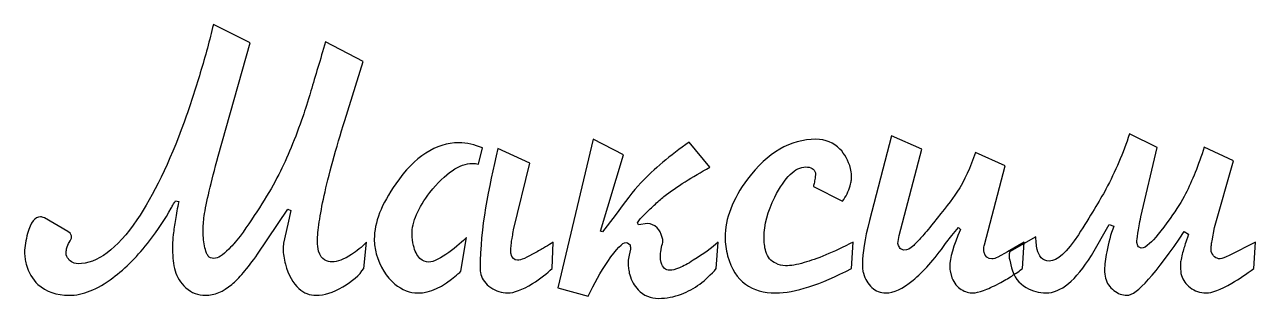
# Model space of a CAD drawing. Header units: millimetres. Extents: x -2390 to -1586, y -45 to 351.
# Drawn here: x -2309.8 to -2211.3, y -32.7 to -10.8 of the extents above; entities that cross this region are included whole.
import ezdxf

# ---------------------------------------------------------------- set-up
doc = ezdxf.new("R2010")
doc.units = ezdxf.units.MM
doc.header["$MEASUREMENT"] = 0
doc.layers.add('layer 1', color=7, linetype='Continuous')

msp = doc.modelspace()

# ---------------------------------------------------------------- linework, layer by layer
at = {"layer": 'layer 1', "color": 7}
for points, knots in [([(-2282.4696, -28.2293), (-2282.4696, -28.2293), (-2282.6979, -30.341), (-2282.6979, -30.341), (-2282.6979, -30.341), (-2283.0404, -30.8703), (-2283.6007, -31.358), (-2284.3686, -31.8094), (-2284.3686, -31.8094), (-2285.1417, -32.2608), (-2285.8525, -32.4839), (-2286.5011, -32.4839), (-2286.5011, -32.4839), (-2287.0355, -32.4839), (-2287.4973, -32.3075), (-2287.8864, -31.9495), (-2287.8864, -31.9495), (-2288.3585, -31.5344), (-2288.7217, -30.8806), (-2288.9656, -29.9882), (-2288.9656, -29.9882), (-2289.0849, -29.5628), (-2289.1472, -29.1581), (-2289.1472, -28.7741), (-2289.1472, -28.7741), (-2289.1472, -28.7015), (-2289.1472, -28.6237), (-2289.1472, -28.5458), (-2289.1472, -28.5458), (-2289.1264, -28.4421), (-2289.1161, -28.3642), (-2289.1161, -28.3175), (-2289.1161, -28.3175), (-2289.1161, -28.3175), (-2288.7684, -26.7973), (-2288.7684, -26.7973), (-2288.7684, -26.7973), (-2288.7684, -26.7973), (-2288.5401, -25.6974), (-2288.5401, -25.6974), (-2288.5401, -25.6974), (-2288.5401, -25.6974), (-2288.7684, -25.578), (-2288.7684, -25.578), (-2288.7684, -25.578), (-2288.7684, -25.578), (-2291.1863, -29.184), (-2291.1863, -29.184), (-2291.1863, -29.184), (-2291.6117, -29.7807), (-2291.9905, -30.2788), (-2292.3277, -30.6731), (-2292.3277, -30.6731), (-2292.6598, -31.0674), (-2292.9711, -31.3839), (-2293.2565, -31.6174), (-2293.2565, -31.6174), (-2293.9413, -32.1933), (-2294.647, -32.4839), (-2295.3682, -32.4839), (-2295.3682, -32.4839), (-2295.9545, -32.4839), (-2296.4733, -32.2815), (-2296.9195, -31.882), (-2296.9195, -31.882), (-2297.3657, -31.4825), (-2297.6563, -31.0311), (-2297.7964, -30.5226), (-2297.7964, -30.5226), (-2297.9313, -30.0142), (-2297.9987, -29.4486), (-2297.9987, -28.8208), (-2297.9987, -28.8208), (-2297.9987, -28.634), (-2297.9987, -28.4836), (-2297.9987, -28.3642), (-2297.9987, -28.3642), (-2297.9987, -28.2397), (-2297.978, -27.9907), (-2297.9365, -27.6171), (-2297.9365, -27.6171), (-2297.9001, -27.2435), (-2297.8431, -26.8388), (-2297.7704, -26.4134), (-2297.7704, -26.4134), (-2297.6978, -25.9879), (-2297.6096, -25.5106), (-2297.4954, -24.9866), (-2297.4954, -24.9866), (-2297.4954, -24.9866), (-2297.7549, -24.9243), (-2297.7549, -24.9243), (-2297.7549, -24.9243), (-2297.7964, -24.9762), (-2297.8483, -25.0592), (-2297.9157, -25.1733), (-2297.9157, -25.1733), (-2297.9832, -25.2927), (-2298.0454, -25.4068), (-2298.1077, -25.5158), (-2298.1077, -25.5158), (-2298.585, -26.3822), (-2299.1609, -27.2539), (-2299.8406, -28.1359), (-2299.8406, -28.1359), (-2300.2868, -28.7119), (-2300.759, -29.2515), (-2301.2623, -29.7548), (-2301.2623, -29.7548), (-2301.7655, -30.258), (-2302.2636, -30.6991), (-2302.7617, -31.0882), (-2302.7617, -31.0882), (-2304.0173, -32.0169), (-2305.1899, -32.4839), (-2306.2743, -32.4839), (-2306.2743, -32.4839), (-2307.2705, -32.4839), (-2308.1007, -32.1933), (-2308.77, -31.6174), (-2308.77, -31.6174), (-2309.2162, -31.2023), (-2309.5275, -30.6575), (-2309.7143, -29.9882), (-2309.7143, -29.9882), (-2309.7506, -29.8378), (-2309.7817, -29.6873), (-2309.8025, -29.542), (-2309.8025, -29.542), (-2309.8232, -29.3916), (-2309.8336, -29.2307), (-2309.8336, -29.0439), (-2309.8336, -29.0439), (-2309.8336, -28.5718), (-2309.7506, -28.0685), (-2309.5898, -27.5393), (-2309.5898, -27.5393), (-2309.3459, -26.6469), (-2309.0035, -26.2007), (-2308.5572, -26.2007), (-2308.5572, -26.2007), (-2308.4742, -26.2007), (-2308.3756, -26.2318), (-2308.2511, -26.294), (-2308.2511, -26.294), (-2308.2511, -26.294), (-2306.3677, -27.3732), (-2306.3677, -27.3732), (-2306.3677, -27.3732), (-2306.3677, -27.3732), (-2306.1809, -27.5133), (-2306.1809, -27.5133), (-2306.1809, -27.5133), (-2306.155, -27.5808), (-2306.1239, -27.6534), (-2306.0927, -27.7261), (-2306.0927, -27.7261), (-2306.0823, -27.7572), (-2306.0772, -27.7831), (-2306.0772, -27.8143), (-2306.0772, -27.8143), (-2306.0772, -27.9284), (-2306.1394, -28.0737), (-2306.2588, -28.2553), (-2306.2588, -28.2553), (-2306.3314, -28.3694), (-2306.3988, -28.5407), (-2306.4715, -28.7741), (-2306.4715, -28.7741), (-2306.5026, -28.8987), (-2306.5182, -28.9972), (-2306.5182, -29.0803), (-2306.5182, -29.0803), (-2306.5078, -29.1581), (-2306.5026, -29.2152), (-2306.5026, -29.2463), (-2306.5026, -29.2463), (-2306.3885, -29.5835), (-2306.1809, -29.8014), (-2305.88, -29.9), (-2305.88, -29.9), (-2305.88, -29.9), (-2305.5583, -29.9623), (-2305.5583, -29.9623), (-2305.5583, -29.9623), (-2304.0277, -29.9623), (-2302.4556, -28.7897), (-2300.842, -26.4497), (-2300.842, -26.4497), (-2299.5137, -24.4833), (-2298.2581, -21.8787), (-2297.07, -18.6307), (-2297.07, -18.6307), (-2296.603, -17.3128), (-2296.1724, -15.9897), (-2295.7729, -14.6667), (-2295.7729, -14.6667), (-2295.3682, -13.3384), (-2295.0257, -12.0517), (-2294.73, -10.8168), (-2294.73, -10.8168), (-2294.73, -10.8168), (-2291.7777, -12.2748), (-2291.7777, -12.2748), (-2291.7777, -12.2748), (-2291.7777, -12.2748), (-2294.3357, -21.3391), (-2294.3357, -21.3391), (-2294.3357, -21.3391), (-2294.922, -23.4871), (-2295.2955, -25.0851), (-2295.4616, -26.128), (-2295.4616, -26.128), (-2295.5186, -26.5535), (-2295.5498, -26.9685), (-2295.5498, -27.3629), (-2295.5498, -27.3629), (-2295.5498, -27.8298), (-2295.5031, -28.2709), (-2295.4149, -28.6859), (-2295.4149, -28.6859), (-2295.3526, -28.8883), (-2295.3059, -29.0284), (-2295.2748, -29.101), (-2295.2748, -29.101), (-2295.2488, -29.1788), (-2295.2021, -29.2567), (-2295.1399, -29.3397), (-2295.1399, -29.3397), (-2295.0413, -29.4694), (-2294.8856, -29.5368), (-2294.6833, -29.5368), (-2294.6833, -29.5368), (-2294.3772, -29.5368), (-2293.9828, -29.2878), (-2293.4951, -28.7897), (-2293.4951, -28.7897), (-2293.2824, -28.5666), (-2293.1527, -28.4265), (-2293.1008, -28.3642), (-2293.1008, -28.3642), (-2292.94, -28.1826), (-2292.7739, -27.9803), (-2292.5975, -27.7572), (-2292.5975, -27.7572), (-2291.29, -25.9516), (-2290.2575, -24.3017), (-2289.4948, -22.8022), (-2289.4948, -22.8022), (-2288.8255, -21.4843), (-2288.1769, -19.9278), (-2287.5491, -18.1326), (-2287.5491, -18.1326), (-2287.3987, -17.676), (-2287.1911, -17.0067), (-2286.9265, -16.1247), (-2286.9265, -16.1247), (-2286.5685, -14.9469), (-2286.1794, -13.6342), (-2285.7539, -12.1866), (-2285.7539, -12.1866), (-2285.7539, -12.1866), (-2282.7291, -13.7691), (-2282.7291, -13.7691), (-2282.7291, -13.7691), (-2282.7291, -13.7691), (-2284.2181, -18.4802), (-2284.2181, -18.4802), (-2284.2181, -18.4802), (-2284.5658, -19.5957), (-2284.8823, -20.6853), (-2285.1676, -21.7438), (-2285.1676, -21.7438), (-2285.4582, -22.8022), (-2285.6917, -23.7258), (-2285.8629, -24.5092), (-2285.8629, -24.5092), (-2286.0341, -25.2979), (-2286.1638, -25.9983), (-2286.2572, -26.6157), (-2286.2572, -26.6157), (-2286.3506, -27.2332), (-2286.3921, -27.7416), (-2286.3921, -28.1359), (-2286.3921, -28.1359), (-2286.3921, -28.4628), (-2286.361, -28.7326), (-2286.3039, -28.9454), (-2286.3039, -28.9454), (-2286.1898, -29.3085), (-2286.0341, -29.5472), (-2285.8318, -29.6562), (-2285.8318, -29.6562), (-2285.6087, -29.7599), (-2285.4115, -29.8118), (-2285.2403, -29.8118), (-2285.2403, -29.8118), (-2284.8044, -29.8118), (-2284.2804, -29.6147), (-2283.6734, -29.2152), (-2283.6734, -29.2152), (-2283.2635, -28.9557), (-2282.864, -28.6237), (-2282.4696, -28.2293)], [0, 0, 0, 0, 0.012987, 0.012987, 0.012987, 0.012987, 0.025974, 0.025974, 0.025974, 0.025974, 0.038961, 0.038961, 0.038961, 0.038961, 0.0519481, 0.0519481, 0.0519481, 0.0519481, 0.0649351, 0.0649351, 0.0649351, 0.0649351, 0.0779221, 0.0779221, 0.0779221, 0.0779221, 0.0909091, 0.0909091, 0.0909091, 0.0909091, 0.1038961, 0.1038961, 0.1038961, 0.1038961, 0.1168831, 0.1168831, 0.1168831, 0.1168831, 0.1298701, 0.1298701, 0.1298701, 0.1298701, 0.1428571, 0.1428571, 0.1428571, 0.1428571, 0.1558442, 0.1558442, 0.1558442, 0.1558442, 0.1688312, 0.1688312, 0.1688312, 0.1688312, 0.1818182, 0.1818182, 0.1818182, 0.1818182, 0.1948052, 0.1948052, 0.1948052, 0.1948052, 0.2077922, 0.2077922, 0.2077922, 0.2077922, 0.2207792, 0.2207792, 0.2207792, 0.2207792, 0.2337662, 0.2337662, 0.2337662, 0.2337662, 0.2467532, 0.2467532, 0.2467532, 0.2467532, 0.2597403, 0.2597403, 0.2597403, 0.2597403, 0.2727273, 0.2727273, 0.2727273, 0.2727273, 0.2857143, 0.2857143, 0.2857143, 0.2857143, 0.2987013, 0.2987013, 0.2987013, 0.2987013, 0.3116883, 0.3116883, 0.3116883, 0.3116883, 0.3246753, 0.3246753, 0.3246753, 0.3246753, 0.3376623, 0.3376623, 0.3376623, 0.3376623, 0.3506494, 0.3506494, 0.3506494, 0.3506494, 0.3636364, 0.3636364, 0.3636364, 0.3636364, 0.3766234, 0.3766234, 0.3766234, 0.3766234, 0.3896104, 0.3896104, 0.3896104, 0.3896104, 0.4025974, 0.4025974, 0.4025974, 0.4025974, 0.4155844, 0.4155844, 0.4155844, 0.4155844, 0.4285714, 0.4285714, 0.4285714, 0.4285714, 0.4415584, 0.4415584, 0.4415584, 0.4415584, 0.4545455, 0.4545455, 0.4545455, 0.4545455, 0.4675325, 0.4675325, 0.4675325, 0.4675325, 0.4805195, 0.4805195, 0.4805195, 0.4805195, 0.4935065, 0.4935065, 0.4935065, 0.4935065, 0.5064935, 0.5064935, 0.5064935, 0.5064935, 0.5194805, 0.5194805, 0.5194805, 0.5194805, 0.5324675, 0.5324675, 0.5324675, 0.5324675, 0.5454545, 0.5454545, 0.5454545, 0.5454545, 0.5584416, 0.5584416, 0.5584416, 0.5584416, 0.5714286, 0.5714286, 0.5714286, 0.5714286, 0.5844156, 0.5844156, 0.5844156, 0.5844156, 0.5974026, 0.5974026, 0.5974026, 0.5974026, 0.6103896, 0.6103896, 0.6103896, 0.6103896, 0.6233766, 0.6233766, 0.6233766, 0.6233766, 0.6363636, 0.6363636, 0.6363636, 0.6363636, 0.6493506, 0.6493506, 0.6493506, 0.6493506, 0.6623377, 0.6623377, 0.6623377, 0.6623377, 0.6753247, 0.6753247, 0.6753247, 0.6753247, 0.6883117, 0.6883117, 0.6883117, 0.6883117, 0.7012987, 0.7012987, 0.7012987, 0.7012987, 0.7142857, 0.7142857, 0.7142857, 0.7142857, 0.7272727, 0.7272727, 0.7272727, 0.7272727, 0.7402597, 0.7402597, 0.7402597, 0.7402597, 0.7532468, 0.7532468, 0.7532468, 0.7532468, 0.7662338, 0.7662338, 0.7662338, 0.7662338, 0.7792208, 0.7792208, 0.7792208, 0.7792208, 0.7922078, 0.7922078, 0.7922078, 0.7922078, 0.8051948, 0.8051948, 0.8051948, 0.8051948, 0.8181818, 0.8181818, 0.8181818, 0.8181818, 0.8311688, 0.8311688, 0.8311688, 0.8311688, 0.8441558, 0.8441558, 0.8441558, 0.8441558, 0.8571429, 0.8571429, 0.8571429, 0.8571429, 0.8701299, 0.8701299, 0.8701299, 0.8701299, 0.8831169, 0.8831169, 0.8831169, 0.8831169, 0.8961039, 0.8961039, 0.8961039, 0.8961039, 0.9090909, 0.9090909, 0.9090909, 0.9090909, 0.9220779, 0.9220779, 0.9220779, 0.9220779, 0.9350649, 0.9350649, 0.9350649, 0.9350649, 0.9480519, 0.9480519, 0.9480519, 0.9480519, 0.961039, 0.961039, 0.961039, 0.961039, 0.974026, 0.974026, 0.974026, 0.974026, 1, 1, 1, 1]), ([(-2221.4221, -19.5646), (-2221.4221, -19.5646), (-2219.1962, -20.6594), (-2219.1962, -20.6594), (-2219.1962, -20.6594), (-2219.1962, -20.6594), (-2220.5089, -26.2007), (-2220.5089, -26.2007), (-2220.5089, -26.2007), (-2220.6179, -26.7299), (-2220.7009, -27.1709), (-2220.7528, -27.5237), (-2220.7528, -27.5237), (-2220.7995, -27.8817), (-2220.8254, -28.1204), (-2220.8254, -28.2553), (-2220.8254, -28.2553), (-2220.8254, -28.2553), (-2220.7476, -28.5251), (-2220.7476, -28.5251), (-2220.7476, -28.5251), (-2220.7216, -28.5873), (-2220.6697, -28.6289), (-2220.5971, -28.6496), (-2220.5971, -28.6496), (-2220.5971, -28.6496), (-2220.4778, -28.7119), (-2220.4778, -28.7119), (-2220.4778, -28.7119), (-2220.3014, -28.7119), (-2220.0783, -28.5873), (-2219.8085, -28.3435), (-2219.8085, -28.3435), (-2219.4401, -28.0218), (-2218.8953, -27.3473), (-2218.1637, -26.3252), (-2218.1637, -26.3252), (-2217.6449, -25.5936), (-2217.235, -24.9399), (-2216.9289, -24.3639), (-2216.9289, -24.3639), (-2216.4048, -23.3211), (-2215.9067, -22.0706), (-2215.4398, -20.6231), (-2215.4398, -20.6231), (-2215.4398, -20.6231), (-2213.0946, -21.7178), (-2213.0946, -21.7178), (-2213.0946, -21.7178), (-2213.0946, -21.7178), (-2214.6044, -27.0671), (-2214.6044, -27.0671), (-2214.6044, -27.0671), (-2214.6044, -27.0671), (-2214.8172, -28.1308), (-2214.8172, -28.1308), (-2214.8172, -28.1308), (-2214.8379, -28.2657), (-2214.8535, -28.3798), (-2214.869, -28.4732), (-2214.869, -28.4732), (-2214.8846, -28.5718), (-2214.8898, -28.6756), (-2214.8898, -28.7845), (-2214.8898, -28.7845), (-2214.8898, -28.8779), (-2214.8846, -28.935), (-2214.8742, -28.9661), (-2214.8742, -28.9661), (-2214.7549, -29.3656), (-2214.5162, -29.5628), (-2214.1634, -29.5628), (-2214.1634, -29.5628), (-2214.0285, -29.5628), (-2213.7847, -29.4746), (-2213.4318, -29.3034), (-2213.4318, -29.3034), (-2213.4318, -29.3034), (-2211.3461, -28.2242), (-2211.3461, -28.2242), (-2211.3461, -28.2242), (-2211.3461, -28.2242), (-2211.481, -30.3359), (-2211.481, -30.3359), (-2211.481, -30.3359), (-2212.0517, -30.7717), (-2212.6328, -31.166), (-2213.2347, -31.524), (-2213.2347, -31.524), (-2214.1375, -32.0377), (-2214.8223, -32.2971), (-2215.2893, -32.2971), (-2215.2893, -32.2971), (-2215.7718, -32.2971), (-2216.2025, -32.1518), (-2216.5657, -31.8561), (-2216.5657, -31.8561), (-2216.9081, -31.6018), (-2217.1416, -31.2853), (-2217.2661, -30.8962), (-2217.2661, -30.8962), (-2217.318, -30.6731), (-2217.3439, -30.45), (-2217.3439, -30.2321), (-2217.3439, -30.2321), (-2217.3439, -30.0453), (-2217.3388, -29.9052), (-2217.3284, -29.8014), (-2217.3284, -29.8014), (-2217.318, -29.7029), (-2217.2869, -29.5472), (-2217.235, -29.3345), (-2217.235, -29.3345), (-2217.1416, -28.9765), (-2217.0534, -28.66), (-2216.96, -28.3746), (-2216.96, -28.3746), (-2216.9081, -28.2242), (-2216.8199, -27.9647), (-2216.685, -27.6015), (-2216.685, -27.6015), (-2216.685, -27.6015), (-2217.0378, -27.3732), (-2217.0378, -27.3732), (-2217.0378, -27.3732), (-2219.3207, -30.7821), (-2220.8462, -32.4839), (-2221.6192, -32.4839), (-2221.6192, -32.4839), (-2221.9928, -32.4839), (-2222.3404, -32.3542), (-2222.6673, -32.0896), (-2222.6673, -32.0896), (-2223.0149, -31.8353), (-2223.238, -31.5085), (-2223.3366, -31.1141), (-2223.3366, -31.1141), (-2223.3885, -30.9118), (-2223.4144, -30.6835), (-2223.4144, -30.4293), (-2223.4144, -30.4293), (-2223.4144, -30.0453), (-2223.3522, -29.568), (-2223.2329, -29.0024), (-2223.2329, -29.0024), (-2223.1187, -28.302), (-2222.9319, -27.6171), (-2222.6673, -26.9478), (-2222.6673, -26.9478), (-2222.6673, -26.9478), (-2223.0461, -26.8233), (-2223.0461, -26.8233), (-2223.0461, -26.8233), (-2223.0461, -26.8233), (-2224.4625, -29.3034), (-2224.4625, -29.3034), (-2224.4625, -29.3034), (-2225.7129, -31.3009), (-2226.9219, -32.2971), (-2228.0996, -32.2971), (-2228.0996, -32.2971), (-2228.66, -32.2971), (-2229.184, -32.1518), (-2229.6821, -31.8561), (-2229.6821, -31.8561), (-2230.2788, -31.5344), (-2230.6783, -31.0052), (-2230.8703, -30.2736), (-2230.8703, -30.2736), (-2230.8703, -30.2736), (-2231.0052, -29.6821), (-2231.0052, -29.6821), (-2231.0052, -29.6821), (-2231.0363, -29.5732), (-2231.0519, -29.4383), (-2231.0519, -29.2878), (-2231.0519, -29.2878), (-2231.0519, -29.2359), (-2231.0415, -29.1425), (-2231.0207, -28.9972), (-2231.0207, -28.9972), (-2231.0207, -28.9972), (-2228.9194, -27.8143), (-2228.9194, -27.8143), (-2228.9194, -27.8143), (-2228.9194, -27.8143), (-2228.8779, -28.2864), (-2228.8779, -28.2864), (-2228.8779, -28.2864), (-2228.8779, -28.4473), (-2228.8571, -28.6237), (-2228.8156, -28.8156), (-2228.8156, -28.8156), (-2228.743, -29.0595), (-2228.6392, -29.2826), (-2228.494, -29.485), (-2228.494, -29.485), (-2228.3227, -29.6562), (-2228.1048, -29.7444), (-2227.8402, -29.7444), (-2227.8402, -29.7444), (-2227.202, -29.7444), (-2226.4238, -29.0387), (-2225.5106, -27.6327), (-2225.5106, -27.6327), (-2224.5611, -26.1436), (-2223.8243, -24.9295), (-2223.3055, -23.9852), (-2223.3055, -23.9852), (-2222.5584, -22.5791), (-2221.9254, -21.1056), (-2221.4221, -19.5646)], [0, 0, 0, 0, 0.0185185, 0.0185185, 0.0185185, 0.0185185, 0.037037, 0.037037, 0.037037, 0.037037, 0.0555556, 0.0555556, 0.0555556, 0.0555556, 0.0740741, 0.0740741, 0.0740741, 0.0740741, 0.0925926, 0.0925926, 0.0925926, 0.0925926, 0.1111111, 0.1111111, 0.1111111, 0.1111111, 0.1296296, 0.1296296, 0.1296296, 0.1296296, 0.1481481, 0.1481481, 0.1481481, 0.1481481, 0.1666667, 0.1666667, 0.1666667, 0.1666667, 0.1851852, 0.1851852, 0.1851852, 0.1851852, 0.2037037, 0.2037037, 0.2037037, 0.2037037, 0.2222222, 0.2222222, 0.2222222, 0.2222222, 0.2407407, 0.2407407, 0.2407407, 0.2407407, 0.2592593, 0.2592593, 0.2592593, 0.2592593, 0.2777778, 0.2777778, 0.2777778, 0.2777778, 0.2962963, 0.2962963, 0.2962963, 0.2962963, 0.3148148, 0.3148148, 0.3148148, 0.3148148, 0.3333333, 0.3333333, 0.3333333, 0.3333333, 0.3518519, 0.3518519, 0.3518519, 0.3518519, 0.3703704, 0.3703704, 0.3703704, 0.3703704, 0.3888889, 0.3888889, 0.3888889, 0.3888889, 0.4074074, 0.4074074, 0.4074074, 0.4074074, 0.4259259, 0.4259259, 0.4259259, 0.4259259, 0.4444444, 0.4444444, 0.4444444, 0.4444444, 0.462963, 0.462963, 0.462963, 0.462963, 0.4814815, 0.4814815, 0.4814815, 0.4814815, 0.5, 0.5, 0.5, 0.5, 0.5185185, 0.5185185, 0.5185185, 0.5185185, 0.537037, 0.537037, 0.537037, 0.537037, 0.5555556, 0.5555556, 0.5555556, 0.5555556, 0.5740741, 0.5740741, 0.5740741, 0.5740741, 0.5925926, 0.5925926, 0.5925926, 0.5925926, 0.6111111, 0.6111111, 0.6111111, 0.6111111, 0.6296296, 0.6296296, 0.6296296, 0.6296296, 0.6481481, 0.6481481, 0.6481481, 0.6481481, 0.6666667, 0.6666667, 0.6666667, 0.6666667, 0.6851852, 0.6851852, 0.6851852, 0.6851852, 0.7037037, 0.7037037, 0.7037037, 0.7037037, 0.7222222, 0.7222222, 0.7222222, 0.7222222, 0.7407407, 0.7407407, 0.7407407, 0.7407407, 0.7592593, 0.7592593, 0.7592593, 0.7592593, 0.7777778, 0.7777778, 0.7777778, 0.7777778, 0.7962963, 0.7962963, 0.7962963, 0.7962963, 0.8148148, 0.8148148, 0.8148148, 0.8148148, 0.8333333, 0.8333333, 0.8333333, 0.8333333, 0.8518519, 0.8518519, 0.8518519, 0.8518519, 0.8703704, 0.8703704, 0.8703704, 0.8703704, 0.8888889, 0.8888889, 0.8888889, 0.8888889, 0.9074074, 0.9074074, 0.9074074, 0.9074074, 0.9259259, 0.9259259, 0.9259259, 0.9259259, 0.9444444, 0.9444444, 0.9444444, 0.9444444, 0.962963, 0.962963, 0.962963, 0.962963, 1, 1, 1, 1]), ([(-2273.5242, -21.9869), (-2273.6845, -21.9496), (-2273.844, -21.9305), (-2274.002, -21.9305), (-2274.002, -21.9305), (-2275.0242, -21.9305), (-2276.1553, -22.7036), (-2277.4057, -24.255), (-2277.4057, -24.255), (-2278.3552, -25.4743), (-2278.8325, -26.595), (-2278.8325, -27.6327), (-2278.8325, -27.6327), (-2278.8325, -27.9025), (-2278.791, -28.193), (-2278.7132, -28.4991), (-2278.7132, -28.4991), (-2278.6613, -28.7222), (-2278.5938, -28.9194), (-2278.5056, -29.0906), (-2278.5056, -29.0906), (-2278.4174, -29.2618), (-2278.3188, -29.4071), (-2278.2099, -29.5316), (-2278.2099, -29.5316), (-2277.9764, -29.734), (-2277.7325, -29.8326), (-2277.4783, -29.8326), (-2277.4783, -29.8326), (-2276.7665, -29.8326), (-2274.9709, -28.4246), (-2274.4679, -27.8463), (-2274.4679, -27.8463), (-2274.4679, -27.8463), (-2274.9281, -30.5579), (-2274.9281, -30.5579), (-2274.9281, -30.5579), (-2275.0774, -30.705), (-2275.0848, -30.7161), (-2275.2628, -30.8703), (-2275.2628, -30.8703), (-2276.3641, -31.8242), (-2277.4057, -32.2971), (-2278.3655, -32.2971), (-2278.3655, -32.2971), (-2278.9985, -32.2971), (-2279.6108, -32.0584), (-2280.2074, -31.5811), (-2280.2074, -31.5811), (-2280.8975, -31.0155), (-2281.3956, -30.2061), (-2281.7017, -29.1529), (-2281.7017, -29.1529), (-2281.8003, -28.7897), (-2281.8522, -28.4006), (-2281.8522, -27.9959), (-2281.8522, -27.9959), (-2281.8522, -26.6624), (-2281.2815, -25.1837), (-2280.1348, -23.5597), (-2280.1348, -23.5597), (-2278.6146, -21.3754), (-2276.9335, -20.2806), (-2275.0968, -20.2806), (-2275.0968, -20.2806), (-2274.4409, -20.2806), (-2273.8106, -20.4143), (-2273.206, -20.6868), (-2273.206, -20.6868), (-2273.206, -20.6868), (-2273.5242, -21.9869), (-2273.5242, -21.9869)], [0, 0, 0, 0, 0.0526316, 0.0526316, 0.0526316, 0.0526316, 0.1052632, 0.1052632, 0.1052632, 0.1052632, 0.1578947, 0.1578947, 0.1578947, 0.1578947, 0.2105263, 0.2105263, 0.2105263, 0.2105263, 0.2631579, 0.2631579, 0.2631579, 0.2631579, 0.3157895, 0.3157895, 0.3157895, 0.3157895, 0.3684211, 0.3684211, 0.3684211, 0.3684211, 0.4210526, 0.4210526, 0.4210526, 0.4210526, 0.4736842, 0.4736842, 0.4736842, 0.4736842, 0.5263158, 0.5263158, 0.5263158, 0.5263158, 0.5789474, 0.5789474, 0.5789474, 0.5789474, 0.6315789, 0.6315789, 0.6315789, 0.6315789, 0.6842105, 0.6842105, 0.6842105, 0.6842105, 0.7368421, 0.7368421, 0.7368421, 0.7368421, 0.7894737, 0.7894737, 0.7894737, 0.7894737, 0.8421053, 0.8421053, 0.8421053, 0.8421053, 0.8947368, 0.8947368, 0.8947368, 0.8947368, 1, 1, 1, 1]), ([(-2264.3411, -20.0004), (-2264.3411, -20.0004), (-2261.9025, -21.2457), (-2261.9025, -21.2457), (-2261.9025, -21.2457), (-2261.9025, -21.2457), (-2263.76, -27.3421), (-2263.76, -27.3421), (-2263.76, -27.3421), (-2263.76, -27.3421), (-2263.5784, -27.4044), (-2263.5784, -27.4044), (-2263.5784, -27.4044), (-2263.5784, -27.4044), (-2262.5718, -26.0969), (-2262.5718, -26.0969), (-2262.5718, -26.0969), (-2261.8195, -25.0229), (-2261.1346, -24.1512), (-2260.5172, -23.4819), (-2260.5172, -23.4819), (-2259.4691, -22.3819), (-2258.1824, -21.2924), (-2256.6466, -20.2184), (-2256.6466, -20.2184), (-2256.6466, -20.2184), (-2255.0019, -22.2367), (-2255.0019, -22.2367), (-2255.0019, -22.2367), (-2256.4131, -23.0097), (-2257.6376, -23.788), (-2258.6753, -24.5767), (-2258.6753, -24.5767), (-2258.9192, -24.779), (-2259.1838, -25.0125), (-2259.4639, -25.2771), (-2259.4639, -25.2771), (-2259.7493, -25.5365), (-2260.0295, -25.8115), (-2260.3045, -26.0969), (-2260.3045, -26.0969), (-2260.4964, -26.2473), (-2260.6521, -26.4445), (-2260.7766, -26.6884), (-2260.7766, -26.6884), (-2260.7766, -26.6884), (-2260.7144, -26.8544), (-2260.7144, -26.8544), (-2260.7144, -26.8544), (-2260.7144, -26.8544), (-2259.9828, -26.7506), (-2259.9828, -26.7506), (-2259.9828, -26.7506), (-2259.6974, -26.7506), (-2259.4432, -26.8596), (-2259.2201, -27.0827), (-2259.2201, -27.0827), (-2259.0385, -27.2747), (-2258.9036, -27.5289), (-2258.8102, -27.8454), (-2258.8102, -27.8454), (-2258.7791, -27.9647), (-2258.7635, -28.0789), (-2258.7635, -28.1775), (-2258.7635, -28.1775), (-2258.7635, -28.2293), (-2258.7739, -28.2968), (-2258.7946, -28.3746), (-2258.7946, -28.3746), (-2258.8569, -28.5251), (-2258.9036, -28.7326), (-2258.9347, -28.9972), (-2258.9347, -28.9972), (-2258.9555, -29.0803), (-2258.9607, -29.1581), (-2258.9607, -29.2255), (-2258.9607, -29.2255), (-2258.9607, -29.3085), (-2258.9607, -29.3656), (-2258.9607, -29.4071), (-2258.9607, -29.4071), (-2258.9607, -29.4071), (-2258.9607, -29.6199), (-2258.9607, -29.6199), (-2258.9607, -29.6199), (-2258.9607, -29.6199), (-2258.888, -29.8637), (-2258.888, -29.8637), (-2258.888, -29.8637), (-2258.7739, -30.2788), (-2258.5508, -30.4863), (-2258.2187, -30.4863), (-2258.2187, -30.4863), (-2258.0112, -30.4863), (-2257.7569, -30.4241), (-2257.4404, -30.2892), (-2257.4404, -30.2892), (-2257.1239, -30.1595), (-2256.7556, -29.9571), (-2256.3301, -29.6821), (-2256.3301, -29.6821), (-2255.5051, -29.184), (-2254.841, -28.7015), (-2254.3325, -28.2242), (-2254.3325, -28.2242), (-2254.3325, -28.2242), (-2254.483, -30.3359), (-2254.483, -30.3359), (-2254.483, -30.3359), (-2255.3184, -31.3165), (-2256.2471, -32.0014), (-2257.2744, -32.3853), (-2257.2744, -32.3853), (-2257.8815, -32.6188), (-2258.4885, -32.7329), (-2259.1007, -32.7329), (-2259.1007, -32.7329), (-2259.7493, -32.7329), (-2260.2993, -32.5046), (-2260.7455, -32.0481), (-2260.7455, -32.0481), (-2261.0412, -31.7264), (-2261.2643, -31.3217), (-2261.4148, -30.834), (-2261.4148, -30.834), (-2261.4563, -30.6731), (-2261.4874, -30.5175), (-2261.5082, -30.3722), (-2261.5082, -30.3722), (-2261.529, -30.2269), (-2261.5393, -30.0712), (-2261.5393, -29.9104), (-2261.5393, -29.9104), (-2261.5393, -29.7444), (-2261.5238, -29.5783), (-2261.4926, -29.4071), (-2261.4926, -29.4071), (-2261.4926, -29.4071), (-2261.3681, -28.9038), (-2261.3681, -28.9038), (-2261.3681, -28.9038), (-2261.3577, -28.8883), (-2261.3525, -28.826), (-2261.3525, -28.7222), (-2261.3525, -28.7222), (-2261.3525, -28.6652), (-2261.3577, -28.6081), (-2261.3681, -28.5562), (-2261.3681, -28.5562), (-2261.3681, -28.5562), (-2261.3837, -28.4369), (-2261.3837, -28.4369), (-2261.3837, -28.4369), (-2261.3837, -28.4369), (-2261.5964, -28.2812), (-2261.5964, -28.2812), (-2261.5964, -28.2812), (-2261.5964, -28.2812), (-2261.7054, -28.2553), (-2261.7054, -28.2553), (-2261.7054, -28.2553), (-2261.9803, -28.2553), (-2262.4681, -28.7586), (-2263.1685, -29.7755), (-2263.1685, -29.7755), (-2263.7444, -30.6264), (-2264.2685, -31.55), (-2264.7354, -32.5461), (-2264.7354, -32.5461), (-2264.7354, -32.5461), (-2267.1584, -31.8924), (-2267.1584, -31.8924), (-2267.1584, -31.8924), (-2267.1584, -31.8924), (-2264.3411, -20.0004), (-2264.3411, -20.0004)], [0, 0, 0, 0, 0.0222222, 0.0222222, 0.0222222, 0.0222222, 0.0444444, 0.0444444, 0.0444444, 0.0444444, 0.0666667, 0.0666667, 0.0666667, 0.0666667, 0.0888889, 0.0888889, 0.0888889, 0.0888889, 0.1111111, 0.1111111, 0.1111111, 0.1111111, 0.1333333, 0.1333333, 0.1333333, 0.1333333, 0.1555556, 0.1555556, 0.1555556, 0.1555556, 0.1777778, 0.1777778, 0.1777778, 0.1777778, 0.2, 0.2, 0.2, 0.2, 0.2222222, 0.2222222, 0.2222222, 0.2222222, 0.2444444, 0.2444444, 0.2444444, 0.2444444, 0.2666667, 0.2666667, 0.2666667, 0.2666667, 0.2888889, 0.2888889, 0.2888889, 0.2888889, 0.3111111, 0.3111111, 0.3111111, 0.3111111, 0.3333333, 0.3333333, 0.3333333, 0.3333333, 0.3555556, 0.3555556, 0.3555556, 0.3555556, 0.3777778, 0.3777778, 0.3777778, 0.3777778, 0.4, 0.4, 0.4, 0.4, 0.4222222, 0.4222222, 0.4222222, 0.4222222, 0.4444444, 0.4444444, 0.4444444, 0.4444444, 0.4666667, 0.4666667, 0.4666667, 0.4666667, 0.4888889, 0.4888889, 0.4888889, 0.4888889, 0.5111111, 0.5111111, 0.5111111, 0.5111111, 0.5333333, 0.5333333, 0.5333333, 0.5333333, 0.5555556, 0.5555556, 0.5555556, 0.5555556, 0.5777778, 0.5777778, 0.5777778, 0.5777778, 0.6, 0.6, 0.6, 0.6, 0.6222222, 0.6222222, 0.6222222, 0.6222222, 0.6444444, 0.6444444, 0.6444444, 0.6444444, 0.6666667, 0.6666667, 0.6666667, 0.6666667, 0.6888889, 0.6888889, 0.6888889, 0.6888889, 0.7111111, 0.7111111, 0.7111111, 0.7111111, 0.7333333, 0.7333333, 0.7333333, 0.7333333, 0.7555556, 0.7555556, 0.7555556, 0.7555556, 0.7777778, 0.7777778, 0.7777778, 0.7777778, 0.8, 0.8, 0.8, 0.8, 0.8222222, 0.8222222, 0.8222222, 0.8222222, 0.8444444, 0.8444444, 0.8444444, 0.8444444, 0.8666667, 0.8666667, 0.8666667, 0.8666667, 0.8888889, 0.8888889, 0.8888889, 0.8888889, 0.9111111, 0.9111111, 0.9111111, 0.9111111, 0.9333333, 0.9333333, 0.9333333, 0.9333333, 0.9555556, 0.9555556, 0.9555556, 0.9555556, 1, 1, 1, 1]), ([(-2244.3915, -24.9606), (-2244.3915, -24.9606), (-2246.7159, -23.7776), (-2246.7159, -23.7776), (-2246.7159, -23.7776), (-2246.6899, -23.6739), (-2246.6588, -23.5597), (-2246.6329, -23.4352), (-2246.6329, -23.4352), (-2246.6069, -23.3055), (-2246.5862, -23.1602), (-2246.5654, -22.9838), (-2246.5654, -22.9838), (-2246.555, -22.8748), (-2246.5499, -22.7918), (-2246.5499, -22.7451), (-2246.5499, -22.7451), (-2246.5499, -22.714), (-2246.5499, -22.6932), (-2246.5499, -22.6829), (-2246.5499, -22.6829), (-2246.6433, -22.3664), (-2246.9027, -22.2107), (-2247.3385, -22.2107), (-2247.3385, -22.2107), (-2248.1583, -22.2107), (-2248.9832, -23.0201), (-2249.8134, -24.6389), (-2249.8134, -24.6389), (-2250.3789, -25.7856), (-2250.6643, -26.8492), (-2250.6643, -27.8298), (-2250.6643, -27.8298), (-2250.6643, -28.2242), (-2250.6176, -28.6029), (-2250.5294, -28.9713), (-2250.5294, -28.9713), (-2250.3841, -29.4331), (-2250.1195, -29.7548), (-2249.72, -29.926), (-2249.72, -29.926), (-2249.4813, -30.0557), (-2249.2219, -30.1231), (-2248.9469, -30.1231), (-2248.9469, -30.1231), (-2248.7446, -30.1231), (-2248.5163, -30.1024), (-2248.2672, -30.0609), (-2248.2672, -30.0609), (-2248.013, -30.0194), (-2247.738, -29.9571), (-2247.4423, -29.8637), (-2247.4423, -29.8637), (-2246.4617, -29.5991), (-2245.1542, -29.0543), (-2243.525, -28.2242), (-2243.525, -28.2242), (-2243.525, -28.2242), (-2243.6651, -30.3359), (-2243.6651, -30.3359), (-2243.6651, -30.3359), (-2246.1867, -31.6434), (-2248.2102, -32.2971), (-2249.7304, -32.2971), (-2249.7304, -32.2971), (-2250.6851, -32.2971), (-2251.4893, -32.0636), (-2252.1482, -31.5967), (-2252.1482, -31.5967), (-2252.8071, -31.1297), (-2253.2845, -30.3774), (-2253.5802, -29.3345), (-2253.5802, -29.3345), (-2253.7099, -28.8053), (-2253.7774, -28.3124), (-2253.7774, -27.861), (-2253.7774, -27.861), (-2253.7774, -26.3511), (-2253.1807, -24.7894), (-2251.9822, -23.1758), (-2251.9822, -23.1758), (-2250.3789, -21.0589), (-2248.5578, -20.0004), (-2246.5084, -20.0004), (-2246.5084, -20.0004), (-2245.7456, -20.0004), (-2245.1075, -20.2599), (-2244.5886, -20.7787), (-2244.5886, -20.7787), (-2244.2047, -21.173), (-2243.9193, -21.6971), (-2243.7377, -22.3456), (-2243.7377, -22.3456), (-2243.691, -22.4961), (-2243.6651, -22.6932), (-2243.6651, -22.9371), (-2243.6651, -22.9371), (-2243.6651, -23.1083), (-2243.6703, -23.238), (-2243.6806, -23.3262), (-2243.6806, -23.3262), (-2243.6858, -23.4144), (-2243.7221, -23.539), (-2243.7844, -23.7154), (-2243.7844, -23.7154), (-2243.8986, -24.1616), (-2244.1009, -24.5767), (-2244.3915, -24.9606)], [0, 0, 0, 0, 0.0357143, 0.0357143, 0.0357143, 0.0357143, 0.0714286, 0.0714286, 0.0714286, 0.0714286, 0.1071429, 0.1071429, 0.1071429, 0.1071429, 0.1428571, 0.1428571, 0.1428571, 0.1428571, 0.1785714, 0.1785714, 0.1785714, 0.1785714, 0.2142857, 0.2142857, 0.2142857, 0.2142857, 0.25, 0.25, 0.25, 0.25, 0.2857143, 0.2857143, 0.2857143, 0.2857143, 0.3214286, 0.3214286, 0.3214286, 0.3214286, 0.3571429, 0.3571429, 0.3571429, 0.3571429, 0.3928571, 0.3928571, 0.3928571, 0.3928571, 0.4285714, 0.4285714, 0.4285714, 0.4285714, 0.4642857, 0.4642857, 0.4642857, 0.4642857, 0.5, 0.5, 0.5, 0.5, 0.5357143, 0.5357143, 0.5357143, 0.5357143, 0.5714286, 0.5714286, 0.5714286, 0.5714286, 0.6071429, 0.6071429, 0.6071429, 0.6071429, 0.6428571, 0.6428571, 0.6428571, 0.6428571, 0.6785714, 0.6785714, 0.6785714, 0.6785714, 0.7142857, 0.7142857, 0.7142857, 0.7142857, 0.75, 0.75, 0.75, 0.75, 0.7857143, 0.7857143, 0.7857143, 0.7857143, 0.8214286, 0.8214286, 0.8214286, 0.8214286, 0.8571429, 0.8571429, 0.8571429, 0.8571429, 0.8928571, 0.8928571, 0.8928571, 0.8928571, 0.9285714, 0.9285714, 0.9285714, 0.9285714, 1, 1, 1, 1]), ([(-2233.7551, -21.0641), (-2233.7551, -21.0641), (-2231.3788, -22.1121), (-2231.3788, -22.1121), (-2231.3788, -22.1121), (-2231.3788, -22.1121), (-2233.0235, -28.4369), (-2233.0235, -28.4369), (-2233.0235, -28.4369), (-2233.0443, -28.4888), (-2233.0599, -28.551), (-2233.0702, -28.634), (-2233.0702, -28.634), (-2233.0806, -28.7171), (-2233.0806, -28.7741), (-2233.0806, -28.8156), (-2233.0806, -28.8156), (-2233.0806, -28.8779), (-2233.0754, -28.9557), (-2233.0547, -29.0595), (-2233.0547, -29.0595), (-2232.9613, -29.3916), (-2232.7537, -29.5628), (-2232.4269, -29.5628), (-2232.4269, -29.5628), (-2232.2868, -29.5628), (-2232.1259, -29.5213), (-2231.9547, -29.4383), (-2231.9547, -29.4383), (-2231.9547, -29.4383), (-2231.1764, -28.9972), (-2231.1764, -28.9972), (-2231.1764, -28.9972), (-2231.1764, -28.9972), (-2229.8378, -28.2242), (-2229.8378, -28.2242), (-2229.8378, -28.2242), (-2229.8378, -28.2242), (-2229.9727, -30.3359), (-2229.9727, -30.3359), (-2229.9727, -30.3359), (-2230.2062, -30.5175), (-2230.4968, -30.7198), (-2230.8444, -30.9429), (-2230.8444, -30.9429), (-2231.1297, -31.1245), (-2231.4722, -31.3269), (-2231.8769, -31.55), (-2231.8769, -31.55), (-2232.349, -31.7834), (-2232.7537, -31.965), (-2233.1066, -32.0999), (-2233.1066, -32.0999), (-2233.4542, -32.2296), (-2233.7344, -32.2971), (-2233.9367, -32.2971), (-2233.9367, -32.2971), (-2234.2636, -32.2971), (-2234.5749, -32.2037), (-2234.881, -32.0221), (-2234.881, -32.0221), (-2235.0418, -31.9339), (-2235.1871, -31.8094), (-2235.3168, -31.6485), (-2235.3168, -31.6485), (-2235.4414, -31.4929), (-2235.5451, -31.3061), (-2235.6281, -31.083), (-2235.6281, -31.083), (-2235.6281, -31.083), (-2235.7786, -30.5175), (-2235.7786, -30.5175), (-2235.7786, -30.5175), (-2235.7994, -30.3774), (-2235.8097, -30.2632), (-2235.8097, -30.1854), (-2235.8097, -30.1854), (-2235.8097, -29.5161), (-2235.5192, -28.5251), (-2234.9433, -27.2176), (-2234.9433, -27.2176), (-2234.9433, -27.2176), (-2235.1093, -27.0671), (-2235.1093, -27.0671), (-2235.1093, -27.0671), (-2235.1093, -27.0671), (-2235.6437, -27.6897), (-2235.6437, -27.6897), (-2235.6437, -27.6897), (-2235.6437, -27.6897), (-2236.1314, -28.3435), (-2236.1314, -28.3435), (-2236.1314, -28.3435), (-2237.055, -29.6302), (-2237.9266, -30.6108), (-2238.7412, -31.2853), (-2238.7412, -31.2853), (-2239.561, -31.9598), (-2240.2874, -32.2971), (-2240.9308, -32.2971), (-2240.9308, -32.2971), (-2241.3458, -32.2971), (-2241.7142, -32.1518), (-2242.0359, -31.8613), (-2242.0359, -31.8613), (-2242.3524, -31.5759), (-2242.5807, -31.192), (-2242.7104, -30.7146), (-2242.7104, -30.7146), (-2242.7415, -30.6264), (-2242.7623, -30.5226), (-2242.7727, -30.4033), (-2242.7727, -30.4033), (-2242.783, -30.2892), (-2242.7882, -30.1335), (-2242.7882, -29.9415), (-2242.7882, -29.9415), (-2242.7882, -29.1581), (-2242.6066, -28.0114), (-2242.2383, -26.5016), (-2242.2383, -26.5016), (-2242.2383, -26.5016), (-2240.4586, -19.7203), (-2240.4586, -19.7203), (-2240.4586, -19.7203), (-2240.4586, -19.7203), (-2238.0356, -20.7995), (-2238.0356, -20.7995), (-2238.0356, -20.7995), (-2238.0356, -20.7995), (-2239.8464, -27.6897), (-2239.8464, -27.6897), (-2239.8464, -27.6897), (-2239.8464, -27.6897), (-2239.9553, -28.3435), (-2239.9553, -28.3435), (-2239.9553, -28.3435), (-2239.9553, -28.3435), (-2239.8931, -28.4991), (-2239.8931, -28.4991), (-2239.8931, -28.4991), (-2239.8619, -28.6185), (-2239.7945, -28.7171), (-2239.6959, -28.7845), (-2239.6959, -28.7845), (-2239.6959, -28.7845), (-2239.4676, -28.8779), (-2239.4676, -28.8779), (-2239.4676, -28.8779), (-2239.2134, -28.8779), (-2238.954, -28.7482), (-2238.6893, -28.4991), (-2238.6893, -28.4991), (-2238.487, -28.302), (-2238.2743, -28.0841), (-2238.0512, -27.8298), (-2238.0512, -27.8298), (-2237.8281, -27.5756), (-2237.5116, -27.1968), (-2237.1069, -26.6884), (-2237.1069, -26.6884), (-2236.2611, -25.6455), (-2235.6385, -24.8309), (-2235.2286, -24.2394), (-2235.2286, -24.2394), (-2234.6112, -23.2795), (-2234.1183, -22.2211), (-2233.7551, -21.0641)], [0, 0, 0, 0, 0.0232558, 0.0232558, 0.0232558, 0.0232558, 0.0465116, 0.0465116, 0.0465116, 0.0465116, 0.0697674, 0.0697674, 0.0697674, 0.0697674, 0.0930233, 0.0930233, 0.0930233, 0.0930233, 0.1162791, 0.1162791, 0.1162791, 0.1162791, 0.1395349, 0.1395349, 0.1395349, 0.1395349, 0.1627907, 0.1627907, 0.1627907, 0.1627907, 0.1860465, 0.1860465, 0.1860465, 0.1860465, 0.2093023, 0.2093023, 0.2093023, 0.2093023, 0.2325581, 0.2325581, 0.2325581, 0.2325581, 0.255814, 0.255814, 0.255814, 0.255814, 0.2790698, 0.2790698, 0.2790698, 0.2790698, 0.3023256, 0.3023256, 0.3023256, 0.3023256, 0.3255814, 0.3255814, 0.3255814, 0.3255814, 0.3488372, 0.3488372, 0.3488372, 0.3488372, 0.372093, 0.372093, 0.372093, 0.372093, 0.3953488, 0.3953488, 0.3953488, 0.3953488, 0.4186047, 0.4186047, 0.4186047, 0.4186047, 0.4418605, 0.4418605, 0.4418605, 0.4418605, 0.4651163, 0.4651163, 0.4651163, 0.4651163, 0.4883721, 0.4883721, 0.4883721, 0.4883721, 0.5116279, 0.5116279, 0.5116279, 0.5116279, 0.5348837, 0.5348837, 0.5348837, 0.5348837, 0.5581395, 0.5581395, 0.5581395, 0.5581395, 0.5813953, 0.5813953, 0.5813953, 0.5813953, 0.6046512, 0.6046512, 0.6046512, 0.6046512, 0.627907, 0.627907, 0.627907, 0.627907, 0.6511628, 0.6511628, 0.6511628, 0.6511628, 0.6744186, 0.6744186, 0.6744186, 0.6744186, 0.6976744, 0.6976744, 0.6976744, 0.6976744, 0.7209302, 0.7209302, 0.7209302, 0.7209302, 0.744186, 0.744186, 0.744186, 0.744186, 0.7674419, 0.7674419, 0.7674419, 0.7674419, 0.7906977, 0.7906977, 0.7906977, 0.7906977, 0.8139535, 0.8139535, 0.8139535, 0.8139535, 0.8372093, 0.8372093, 0.8372093, 0.8372093, 0.8604651, 0.8604651, 0.8604651, 0.8604651, 0.8837209, 0.8837209, 0.8837209, 0.8837209, 0.9069767, 0.9069767, 0.9069767, 0.9069767, 0.9302326, 0.9302326, 0.9302326, 0.9302326, 0.9534884, 0.9534884, 0.9534884, 0.9534884, 1, 1, 1, 1]), ([(-2271.963, -20.7216), (-2271.963, -20.7216), (-2269.3947, -21.8994), (-2269.3947, -21.8994), (-2269.3947, -21.8994), (-2269.3947, -21.8994), (-2270.7022, -27.2487), (-2270.7022, -27.2487), (-2270.7022, -27.2487), (-2270.7437, -27.4511), (-2270.7748, -27.6327), (-2270.7904, -27.7831), (-2270.7904, -27.7831), (-2270.8423, -27.9855), (-2270.8734, -28.1411), (-2270.8838, -28.2553), (-2270.8838, -28.2553), (-2270.9149, -28.6289), (-2270.9305, -28.8883), (-2270.9305, -29.0284), (-2270.9305, -29.0284), (-2270.9305, -29.0699), (-2270.9305, -29.101), (-2270.9305, -29.1218), (-2270.9305, -29.1218), (-2270.8371, -29.4953), (-2270.6555, -29.6821), (-2270.3805, -29.6821), (-2270.3805, -29.6821), (-2270.147, -29.6821), (-2269.6645, -29.4746), (-2268.9225, -29.0595), (-2268.9225, -29.0595), (-2268.6164, -28.8883), (-2268.3622, -28.7378), (-2268.1546, -28.6185), (-2268.1546, -28.6185), (-2267.9471, -28.4991), (-2267.7396, -28.3642), (-2267.5268, -28.2242), (-2267.5268, -28.2242), (-2267.5268, -28.2242), (-2267.6306, -30.3359), (-2267.6306, -30.3359), (-2267.6306, -30.3359), (-2268.0249, -30.7302), (-2268.549, -31.1349), (-2269.1975, -31.55), (-2269.1975, -31.55), (-2270.0173, -32.0481), (-2270.6762, -32.2971), (-2271.1743, -32.2971), (-2271.1743, -32.2971), (-2271.662, -32.2971), (-2272.1134, -32.1518), (-2272.5337, -31.8665), (-2272.5337, -31.8665), (-2272.954, -31.5759), (-2273.2134, -31.2231), (-2273.3172, -30.808), (-2273.3172, -30.808), (-2273.3483, -30.6835), (-2273.3639, -30.6057), (-2273.369, -30.5642), (-2273.369, -30.5642), (-2273.3742, -30.5226), (-2273.3794, -30.45), (-2273.3794, -30.3359), (-2273.3794, -30.3359), (-2273.3794, -26.9781), (-2272.7036, -23.9568), (-2271.963, -20.7216)], [0, 0, 0, 0, 0.0526316, 0.0526316, 0.0526316, 0.0526316, 0.1052632, 0.1052632, 0.1052632, 0.1052632, 0.1578947, 0.1578947, 0.1578947, 0.1578947, 0.2105263, 0.2105263, 0.2105263, 0.2105263, 0.2631579, 0.2631579, 0.2631579, 0.2631579, 0.3157895, 0.3157895, 0.3157895, 0.3157895, 0.3684211, 0.3684211, 0.3684211, 0.3684211, 0.4210526, 0.4210526, 0.4210526, 0.4210526, 0.4736842, 0.4736842, 0.4736842, 0.4736842, 0.5263158, 0.5263158, 0.5263158, 0.5263158, 0.5789474, 0.5789474, 0.5789474, 0.5789474, 0.6315789, 0.6315789, 0.6315789, 0.6315789, 0.6842105, 0.6842105, 0.6842105, 0.6842105, 0.7368421, 0.7368421, 0.7368421, 0.7368421, 0.7894737, 0.7894737, 0.7894737, 0.7894737, 0.8421053, 0.8421053, 0.8421053, 0.8421053, 0.8947368, 0.8947368, 0.8947368, 0.8947368, 1, 1, 1, 1])]:
    msp.add_open_spline(points, degree=3, knots=knots, dxfattribs=at)

doc.saveas('drawing.dxf')
